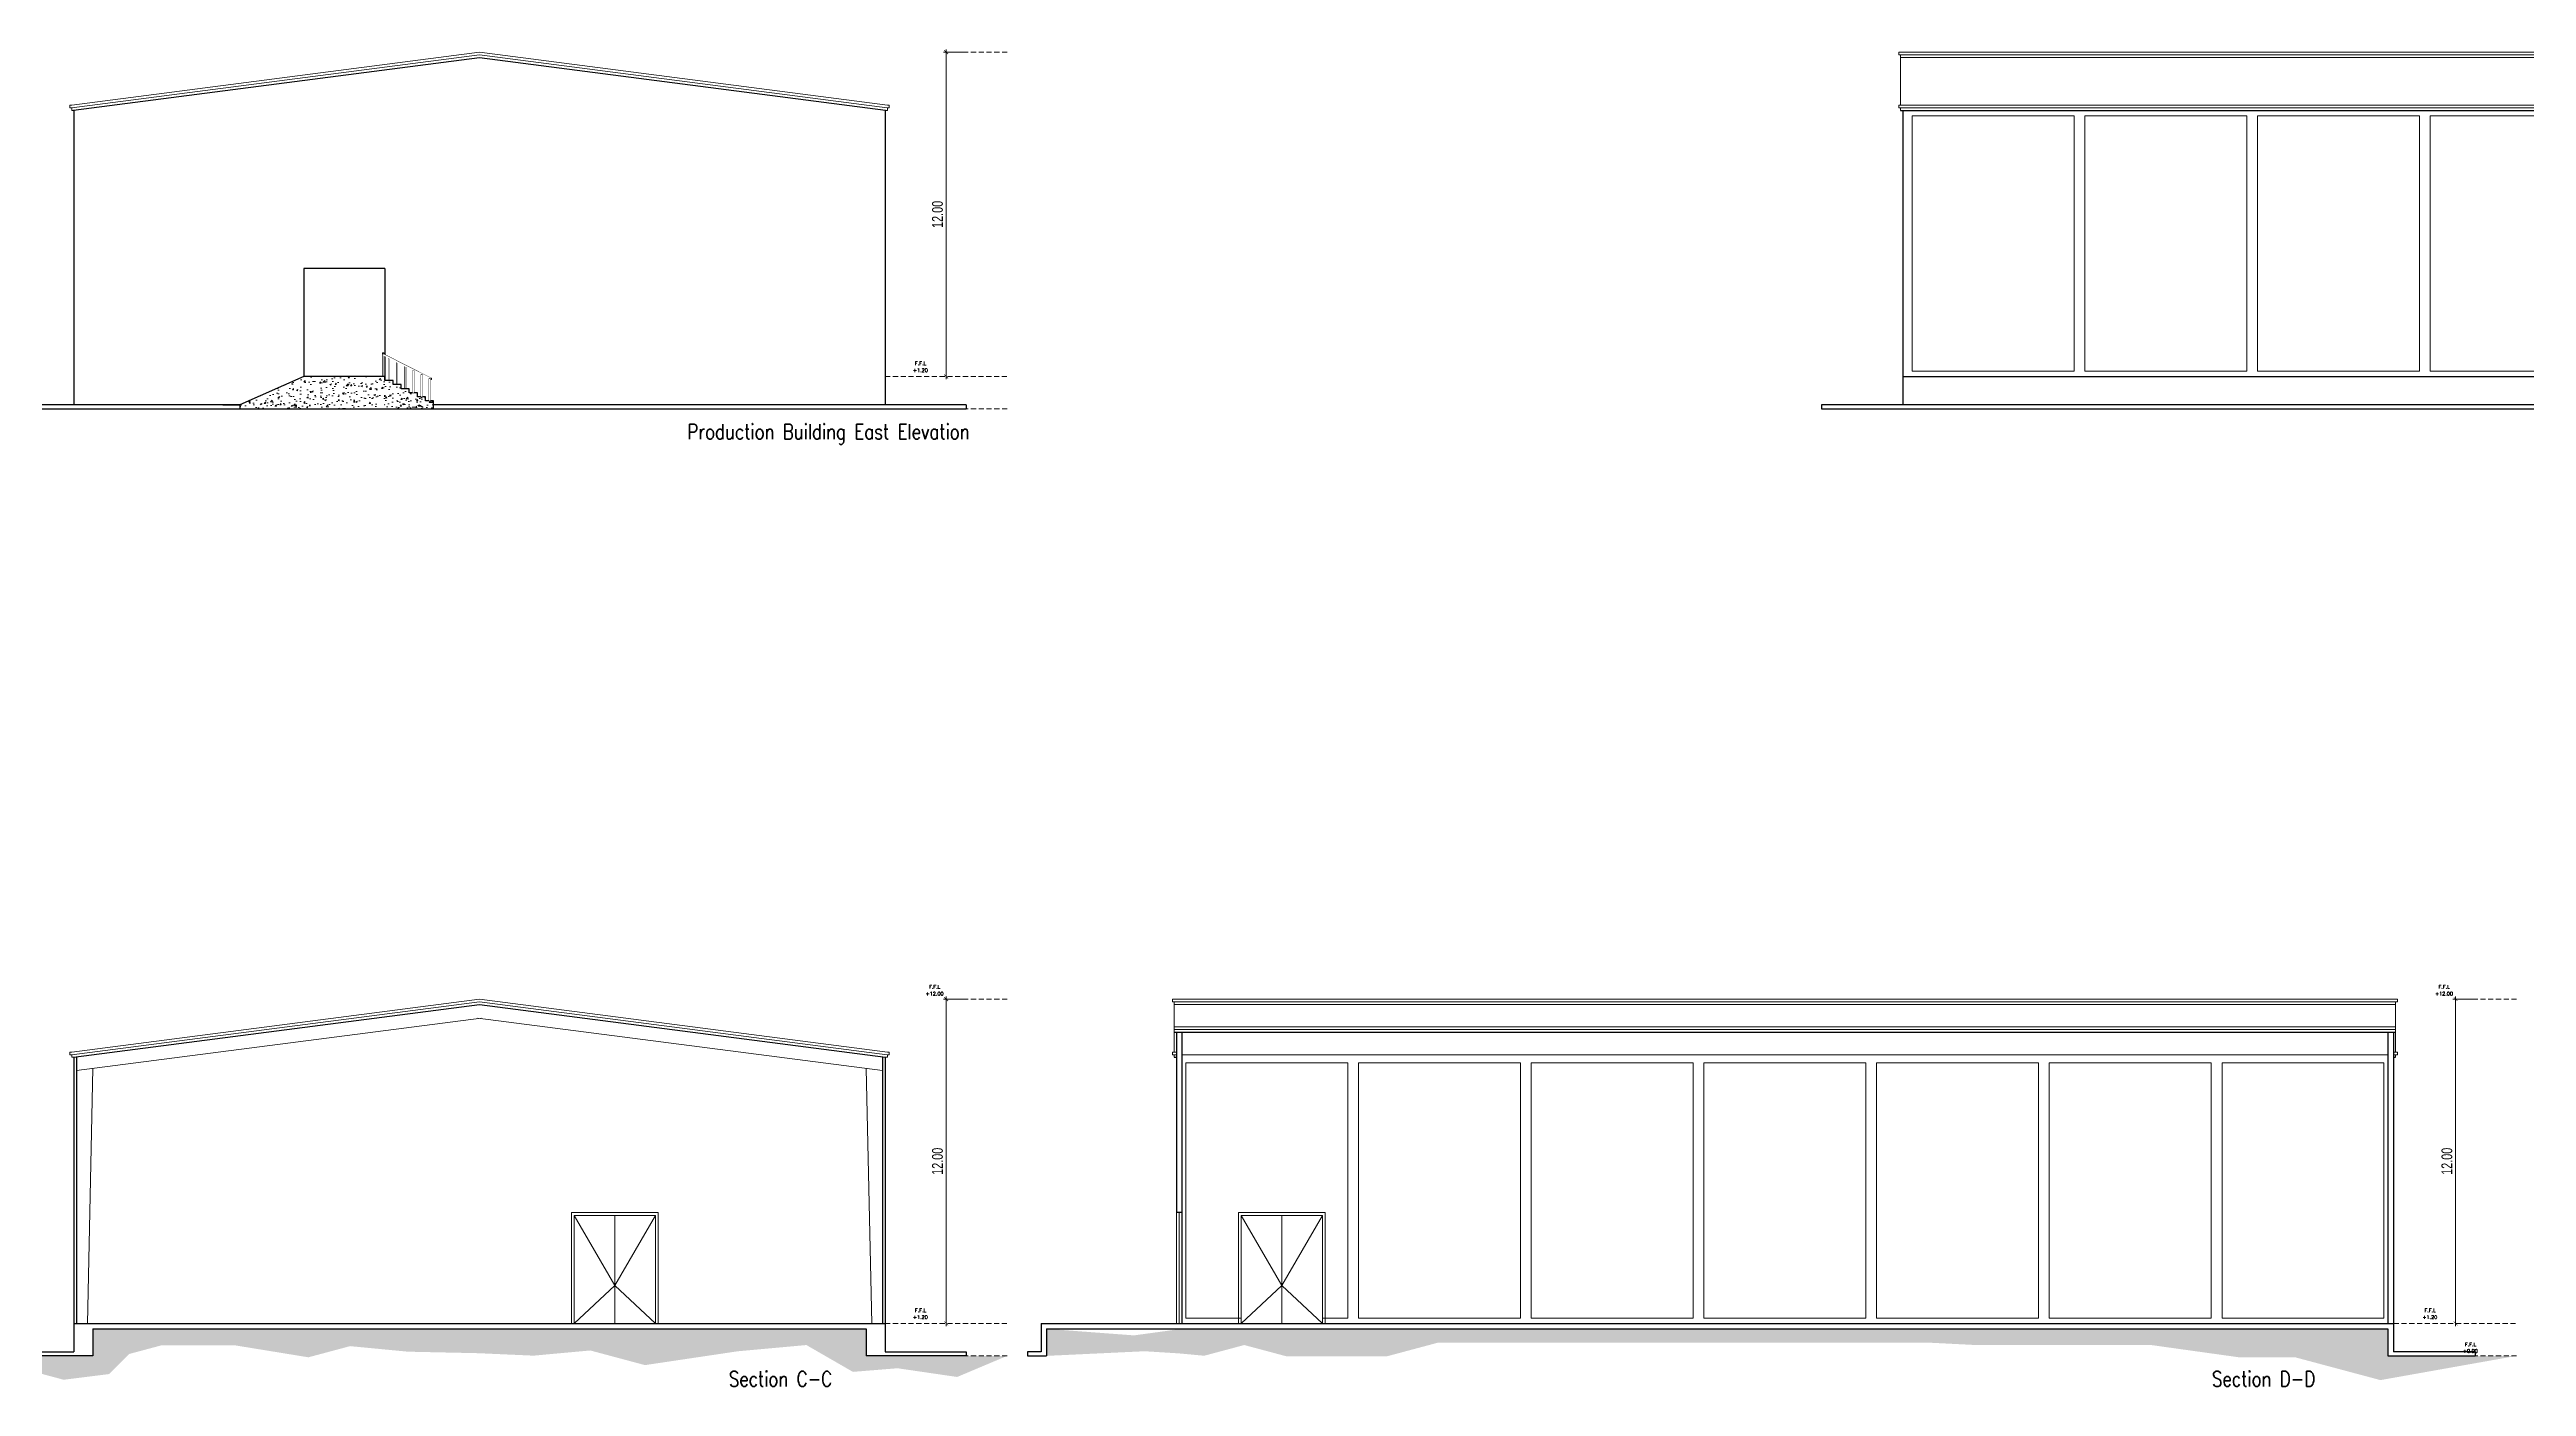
# Model space of a CAD drawing. Header units: millimetres. Extents: x -401 to 2889, y -234 to 146.
# Drawn here: x -353.5 to -261.9, y -234.4 to -184.9 of the extents above; entities that cross this region are included whole.
import ezdxf

# ---------------------------------------------------------------- set-up
doc = ezdxf.new("R2010")
doc.units = ezdxf.units.MM
doc.header["$LTSCALE"] = 3
doc.header["$MEASUREMENT"] = 0
doc.set_wipeout_variables(frame=1)
for name, pattern in [('CACHE2', [0.1875, 0.125, -0.0625]), ('CONTINU', [0]), ('HIDDEN2', [0.1875, 0.125, -0.0625])]:
    doc.linetypes.add(name, pattern=pattern)
doc.layers.get('0').update_dxf_attribs({"color": 3, "lineweight": 9})
for name, color, linetype, lineweight in [('Drw - Arch - brick (0.30)', 30, 'CONTINU', 30), ('Drw - Arch - Hidden (0.15)', 6, 'CACHE2', 15), ('FIXTURES', 251, 'Continuous', 5), ('HANDRAIL', 37, 'Continuous', 15), ('HATCH', 253, 'Continuous', 0), ('hatch 2', 251, 'Continuous', 0), ('text', 7, 'Continuous', 0)]:
    doc.layers.add(name, color=color, linetype=linetype, lineweight=lineweight)
doc.styles.add('Drwazah english', font='sosa.shx', dxfattribs={"width": 0.75})
doc.styles.add('SIMPLEX8', font='simplex.shx', dxfattribs={"height": 8})
doc.styles.get("Standard").update_dxf_attribs({"font": 'simplex.shx', "width": 0.8})
doc.dimstyles.new('Arch 1-200m', dxfattribs={"dimscale": 2, "dimtxt": 0.2, "dimasz": 0.07, "dimexe": 0.05, "dimexo": 0.05, "dimgap": 0.03, "dimtad": 1, "dimzin": 1, "dimdsep": 46, "dimtxsty": 'Drwazah english', "dimblk": 'ARCHTICK', "dimcen": 0, "dimdle": 0.05, "dimclrd": 16, "dimclre": 16, "dimclrt": 16, "dimaunit": 2, "dimazin": 0, "dimtfac": 1, "dimtmove": 0, "dimatfit": 0, "dimldrblk": 'ARCHTICK', "dimfxl": 0.18, "dimtolj": 1, "dimtzin": 0, "dimlwd": 0, "dimlwe": 9, "dimarcsym": 2})
pattern_1 = [(50, (-60.9068, -48.88745), (0.57380815, -0.0502017), [0.06, -0.66]), (355, (-60.9068, -48.88745), (-0.1110011, 0.6017537), [0.048, -0.528]), (100.45144, (-60.859, -48.89164), (0.4628071, 0.551552), [0.0509922, -0.5609137]), (46.1842, (-60.9068, -48.72745), (0.853793, -0.1324154), [0.09, -0.99]), (96.63564, (-60.8356, -48.7385), (0.7477296, 0.7792949), [0.0764883, -0.841371]), (351.18416, (-60.9068, -48.72745), (0.7477296, 0.779295), [0.072, -0.792]), (21, (-60.8268, -48.76745), (0.47752564, -0.3220951), [0.06, -0.66]), (326, (-60.8268, -48.76745), (0.1946523, 0.58012), [0.048, -0.528]), (71.45144, (-60.787, -48.7943), (0.6721779, 0.2580249), [0.0509922, -0.5609137]), (37.5, (-60.9068, -48.88745), (0.00972788, 0.26631508), [0, -0.5216, 0, -0.536, 0, -0.53]), (7.5, (-60.9068, -48.88745), (0.21045563, 0.31552937), [0, -0.3056, 0, -0.5096, 0, -0.202]), (327.5, (-61.0852, -48.88745), (0.42705795, -0.0180439), [0, -0.2, 0, -0.624, 0, -0.828]), (317.5, (-61.1652, -48.88745), (0.46654894, 0.080084), [0, -0.26, 0, -0.4144, 0, -0.588])]
pattern_2 = [(50, (0, 0), (0.7172602, -0.0627521), [0.075, -0.825]), (355, (0, 0), (-0.1387513, 0.7521921), [0.06, -0.66]), (100.45144, (0.0598, -0.0052), (0.5785088, 0.68944), [0.0637402, -0.7011421]), (46.1842, (0, 0.2), (1.0672413, -0.1655193), [0.1125, -1.2375]), (96.63564, (0.0889, 0.1862), (0.934662, 0.9741186), [0.0956103, -1.0517138]), (351.18416, (0, 0.2), (0.934662, 0.9741186), [0.09, -0.99]), (21, (0.1, 0.15), (0.59690705, -0.4026189), [0.075, -0.825]), (326, (0.1, 0.15), (0.2433153, 0.72515), [0.06, -0.66]), (71.45144, (0.14974, 0.11645), (0.8402224, 0.3225312), [0.0637402, -0.7011421]), (37.5, (0, 0), (0.01215986, 0.33289385), [0, -0.652, 0, -0.67, 0, -0.6625]), (7.5, (0, 0), (0.26306954, 0.3944117), [0, -0.382, 0, -0.637, 0, -0.2525]), (327.5, (-0.223, 0), (0.53382244, -0.02255487), [0, -0.25, 0, -0.78, 0, -1.035]), (317.5, (-0.323, 0), (0.58318617, 0.100105), [0, -0.325, 0, -0.518, 0, -0.735])]

# ---------------------------------------------------------------- blocks, each defined once
blk = doc.blocks.new('_ArchTick')
at = {"color": 0, "linetype": 'ByBlock', "const_width": 0.15}
blk.add_lwpolyline([(-0.5, -0.5), (0.5, 0.5)], dxfattribs=at)
blk = doc.blocks.new('*D361')
at = {"layer": 'Defpoints', "color": 0, "transparency": 16777216}
for p in [(-319.543, -185.046), (-320.376, -197.046), (-320.374, -197.046)]:
    blk.add_point(p, dxfattribs=at)
at = {"layer": 'Drw - Arch - brick (0.30)', "color": 16, "lineweight": 0, "transparency": 16777216}
blk.add_line((-320.374, -184.946), (-320.374, -197.146), dxfattribs=at)
at = {"layer": 'Drw - Arch - brick (0.30)', "color": 16, "lineweight": 9, "transparency": 16777216}
for p, q in [((-319.643, -185.046), (-320.474, -185.046)), ((-320.276, -197.046), (-320.274, -197.046))]:
    blk.add_line(p, q, dxfattribs=at)
at = {"layer": 'Drw - Arch - brick (0.30)', "color": 16, "lineweight": 0, "transparency": 16777216, "xscale": 0.14, "yscale": 0.14, "zscale": 0.14}
for p, rotation in [((-320.374, -185.046), 90), ((-320.374, -197.046), 270)]:
    blk.add_blockref('_ArchTick', p, dxfattribs=dict(at, rotation=rotation))
at = {"layer": 'Drw - Arch - brick (0.30)', "color": 16, "transparency": 16777216, "insert": (-320.695, -191.046), "char_height": 0.4, "attachment_point": 5, "rotation": 90, "style": 'Drwazah english'}
blk.add_mtext('\\A1;12.00', dxfattribs=at)
blk = doc.blocks.new('*D369')
at = {"layer": 'Defpoints', "color": 0, "transparency": 16777216}
for p in [(-263.729, -220.085), (-264.562, -232.085), (-264.559, -232.085)]:
    blk.add_point(p, dxfattribs=at)
at = {"layer": 'Drw - Arch - brick (0.30)', "color": 16, "lineweight": 9, "transparency": 16777216}
for p, q in [((-263.829, -220.085), (-264.659, -220.085)), ((-264.462, -232.085), (-264.459, -232.085))]:
    blk.add_line(p, q, dxfattribs=at)
at = {"layer": 'Drw - Arch - brick (0.30)', "color": 16, "lineweight": 0, "transparency": 16777216}
blk.add_line((-264.559, -219.985), (-264.559, -232.185), dxfattribs=at)
at = {"layer": 'Drw - Arch - brick (0.30)', "color": 16, "lineweight": 0, "transparency": 16777216, "xscale": 0.14, "yscale": 0.14, "zscale": 0.14}
for p, rotation in [((-264.559, -220.085), 90), ((-264.559, -232.085), 270)]:
    blk.add_blockref('_ArchTick', p, dxfattribs=dict(at, rotation=rotation))
at = {"layer": 'Drw - Arch - brick (0.30)', "color": 16, "transparency": 16777216, "insert": (-264.881, -226.085), "char_height": 0.4, "attachment_point": 5, "rotation": 90, "style": 'Drwazah english'}
blk.add_mtext('\\A1;12.00', dxfattribs=at)
blk = doc.blocks.new('*D370')
at = {"layer": 'Defpoints', "color": 0, "transparency": 16777216}
for p in [(-319.543, -220.085), (-320.376, -232.085), (-320.374, -232.085)]:
    blk.add_point(p, dxfattribs=at)
at = {"layer": 'Drw - Arch - brick (0.30)', "color": 16, "lineweight": 9, "transparency": 16777216}
for p, q in [((-319.643, -220.085), (-320.474, -220.085)), ((-320.276, -232.085), (-320.274, -232.085))]:
    blk.add_line(p, q, dxfattribs=at)
at = {"layer": 'Drw - Arch - brick (0.30)', "color": 16, "lineweight": 0, "transparency": 16777216}
blk.add_line((-320.374, -219.985), (-320.374, -232.185), dxfattribs=at)
at = {"layer": 'Drw - Arch - brick (0.30)', "color": 16, "lineweight": 0, "transparency": 16777216, "xscale": 0.14, "yscale": 0.14, "zscale": 0.14}
for p, rotation in [((-320.374, -220.085), 90), ((-320.374, -232.085), 270)]:
    blk.add_blockref('_ArchTick', p, dxfattribs=dict(at, rotation=rotation))
at = {"layer": 'Drw - Arch - brick (0.30)', "color": 16, "transparency": 16777216, "insert": (-320.695, -226.085), "char_height": 0.4, "attachment_point": 5, "rotation": 90, "style": 'Drwazah english'}
blk.add_mtext('\\A1;12.00', dxfattribs=at)

msp = doc.modelspace()

# ---------------------------------------------------------------- hatches: boundary and pattern name
at = {"layer": 'FIXTURES'}
h = msp.add_hatch(dxfattribs=at)
h.set_pattern_fill('AR-CONC', color=256, scale=0.1)
h.set_pattern_definition(pattern_2)
h.paths.add_polyline_path([(-325.545, -232.884), (-324.333, -233.583), (-323.824, -233.877), (-322.176, -233.743), (-319.969, -234.066), (-318.12, -233.285), (-319.809, -233.285), (-323.329, -233.285), (-323.329, -232.285), (-351.929, -232.285), (-351.929, -233.285), (-355.627, -233.285), (-357.226, -233.285), (-355.388, -233.789), (-354.423, -233.789), (-353.006, -234.169), (-351.321, -233.957), (-350.577, -233.213), (-349.369, -232.889), (-346.711, -232.889), (-343.958, -233.338), (-342.417, -232.925), (-340.278, -233.13), (-337.688, -233.186), (-335.633, -233.277), (-333.535, -233.085), (-331.512, -233.627), (-328.073, -233.114)])
h = msp.add_hatch(dxfattribs=at)
h.set_pattern_fill('AR-CONC', color=256, scale=0.1)
h.set_pattern_definition(pattern_2)
h.paths.add_polyline_path([(-267.062, -232.285), (-311.662, -232.285), (-313.429, -232.527), (-316.662, -232.285), (-316.662, -233.285), (-313.036, -233.114), (-311.773, -233.193), (-310.833, -233.28), (-309.354, -232.884), (-307.783, -233.304), (-304.087, -233.304), (-302.204, -232.8), (-298.019, -232.8), (-295.219, -232.8), (-291.657, -232.791), (-284.132, -232.791), (-282.387, -232.88), (-275.847, -232.88), (-272.554, -233.34), (-270.486, -233.34), (-267.34, -234.182), (-262.306, -233.285), (-263.995, -233.285), (-267.062, -233.285)])
at = {"layer": 'hatch 2', "linetype": 'Continuous', "ltscale": 0.01}
h = msp.add_hatch(dxfattribs=at)
h.set_pattern_fill('AR-CONC', color=256, scale=0.08)
h.set_pattern_definition(pattern_1)
h.paths.add_polyline_path([(-345.66, -197.724), (-345.429, -197.622), (-345.297, -197.563), (-345.103, -197.478), (-344.989, -197.427), (-344.797, -197.342), (-344.474, -197.199), (-344.378, -197.156), (-344.301, -197.122), (-344.129, -197.046), (-344.129, -198.246), (-346.499, -198.246), (-346.499, -198.096), (-345.96, -197.857)])
h = msp.add_hatch(dxfattribs=at)
h.set_pattern_fill('AR-CONC', color=256, scale=0.08)
h.set_pattern_definition([(50, (0, 0), (0.57380815, -0.0502017), [0.06, -0.66]), (355, (0, 0), (-0.1110011, 0.6017537), [0.048, -0.528]), (100.45144, (0.0478, -0.0042), (0.4628071, 0.551552), [0.05099215, -0.5609137]), (46.1842, (0, 0.16), (0.8537931, -0.1324154), [0.09, -0.99]), (96.63564, (0.07115, 0.149), (0.7477296, 0.7792949), [0.0764883, -0.841371]), (351.18416, (0, 0.16), (0.7477296, 0.7792949), [0.072, -0.792]), (21, (0.08, 0.12), (0.47752564, -0.3220951), [0.06, -0.66]), (326, (0.08, 0.12), (0.1946523, 0.58012), [0.048, -0.528]), (71.45144, (0.1198, 0.09316), (0.6721779, 0.2580249), [0.05099215, -0.5609137]), (37.5, (0, 0), (0.00972788, 0.26631508), [0, -0.5216, 0, -0.536, 0, -0.53]), (7.5, (0, 0), (0.21045563, 0.31552937), [0, -0.3056, 0, -0.5096, 0, -0.202]), (327.5, (-0.1784, 0), (0.42705795, -0.0180439), [0, -0.2, 0, -0.624, 0, -0.828]), (317.5, (-0.2584, 0), (0.46654894, 0.080084), [0, -0.26, 0, -0.4144, 0, -0.588])])
h.paths.add_polyline_path([(-341.129, -197.046), (-344.129, -197.046), (-344.129, -197.196), (-344.129, -198.096), (-341.129, -198.096)])
h.paths.add_polyline_path([(-339.329, -198.096), (-345.929, -198.096), (-345.929, -198.246), (-339.329, -198.246)])
h = msp.add_hatch(dxfattribs=at)
h.set_pattern_fill('AR-CONC', color=256, scale=0.08)
h.set_pattern_definition(pattern_1)
h.paths.add_polyline_path([(-339.629, -197.796), (-339.929, -197.796), (-339.929, -197.646), (-340.229, -197.646), (-340.229, -197.496), (-340.529, -197.496), (-340.529, -197.346), (-340.829, -197.346), (-340.829, -197.196), (-341.129, -197.196), (-341.129, -198.246), (-339.329, -198.246), (-339.329, -197.946), (-339.629, -197.946)])

# ---------------------------------------------------------------- linework, layer by layer
at = {"layer": 'Drw - Arch - brick (0.30)'}
for p, q in [((-337.629, -185.249), (-352.642, -187.197)), ((-322.615, -187.197), (-337.629, -185.249)), ((-352.629, -187.195), (-352.629, -198.096)), ((-322.629, -187.195), (-322.629, -198.096)), ((-285.083, -187.197), (-239.925, -187.197)), ((-285.004, -187.197), (-285.004, -198.096)), ((-344.129, -193.046), (-344.129, -197.046)), ((-341.129, -193.046), (-344.129, -193.046)), ((-341.129, -193.046), (-341.129, -197.046)), ((-344.129, -197.046), (-346.499, -198.096)), ((-341.129, -197.046), (-341.129, -197.196)), ((-285.004, -197.046), (-240.004, -197.046)), ((-346.499, -198.096), (-355.627, -198.096)), ((-355.627, -198.246), (-319.631, -198.246)), ((-347.127, -198.096), (-346.499, -198.096)), ((-346.499, -198.096), (-346.499, -198.246)), ((-319.631, -198.096), (-339.329, -198.096)), ((-319.631, -198.096), (-319.631, -198.246)), ((-288.002, -198.096), (-288.002, -198.246)), ((-233.258, -198.096), (-288.002, -198.096)), ((-288.002, -198.246), (-233.258, -198.246)), ((-352.642, -222.236), (-337.629, -220.288)), ((-337.629, -220.288), (-322.615, -222.236)), ((-266.783, -221.315), (-311.942, -221.315)), ((-311.862, -221.315), (-311.862, -227.985)), ((-311.662, -221.315), (-311.662, -227.985)), ((-267.062, -221.315), (-267.062, -232.085)), ((-266.862, -221.315), (-266.862, -233.135)), ((-352.629, -222.235), (-352.629, -233.135)), ((-352.529, -222.235), (-352.529, -232.085)), ((-322.729, -222.235), (-322.729, -232.085)), ((-322.629, -222.235), (-322.629, -233.135)), ((-311.942, -222.236), (-311.862, -222.236)), ((-266.862, -222.236), (-266.783, -222.236)), ((-311.662, -227.985), (-311.862, -227.985)), ((-311.662, -227.985), (-311.662, -232.085)), ((-352.629, -232.085), (-322.629, -232.085)), ((-351.929, -232.285), (-351.929, -233.285)), ((-351.929, -232.285), (-323.329, -232.285)), ((-323.329, -232.285), (-323.329, -233.285)), ((-316.862, -232.085), (-266.862, -232.085)), ((-316.862, -232.085), (-316.862, -233.135)), ((-316.662, -232.285), (-267.062, -232.285)), ((-316.662, -232.285), (-316.662, -233.285)), ((-267.062, -232.285), (-267.062, -233.285)), ((-355.627, -233.135), (-352.629, -233.135)), ((-351.929, -233.285), (-355.627, -233.285)), ((-319.631, -233.285), (-323.329, -233.285)), ((-322.629, -233.135), (-319.631, -233.135)), ((-319.631, -233.135), (-319.631, -233.285)), ((-317.362, -233.135), (-317.362, -233.285)), ((-316.862, -233.135), (-317.362, -233.135)), ((-317.362, -233.285), (-316.662, -233.285)), ((-267.062, -233.285), (-263.839, -233.285)), ((-263.839, -233.135), (-266.862, -233.135)), ((-263.839, -233.135), (-263.839, -233.285))]:
    msp.add_line(p, q, dxfattribs=at)
at = {"layer": 'Drw - Arch - Hidden (0.15)', "linetype": 'HIDDEN2', "ltscale": 0.5}
for p, q in [((-318.12, -185.046), (-319.809, -185.046)), ((-322.629, -197.046), (-318.12, -197.046)), ((-318.12, -198.246), (-319.809, -198.246)), ((-318.12, -220.085), (-319.809, -220.085)), ((-262.306, -220.085), (-263.995, -220.085)), ((-322.629, -232.085), (-318.12, -232.085)), ((-270.585, -232.085), (-262.306, -232.085)), ((-318.12, -233.285), (-319.809, -233.285)), ((-262.306, -233.285), (-263.995, -233.285))]:
    msp.add_line(p, q, dxfattribs=at)
at = {"layer": 'FIXTURES'}
for p, q in [((-337.629, -185.046), (-352.708, -187.003)), ((-337.629, -185.147), (-352.702, -187.103)), ((-322.549, -187.003), (-337.629, -185.046)), ((-322.556, -187.103), (-337.629, -185.147)), ((-239.854, -185.046), (-285.154, -185.046)), ((-239.854, -185.146), (-285.154, -185.146)), ((-239.925, -185.247), (-285.083, -185.247)), ((-352.708, -187.003), (-352.778, -187.003)), ((-352.778, -187.103), (-352.702, -187.103)), ((-352.708, -187.197), (-352.642, -187.197)), ((-322.549, -187.197), (-322.615, -187.197)), ((-322.479, -187.103), (-322.556, -187.103)), ((-322.479, -187.003), (-322.549, -187.003)), ((-352.708, -222.042), (-337.629, -220.085)), ((-352.702, -222.143), (-337.629, -220.187)), ((-337.629, -220.085), (-322.549, -222.042)), ((-337.629, -220.187), (-322.556, -222.143)), ((-266.712, -220.085), (-312.012, -220.085)), ((-266.712, -220.186), (-312.012, -220.186)), ((-266.783, -220.286), (-311.942, -220.286)), ((-352.529, -222.726), (-337.564, -220.784)), ((-337.693, -220.784), (-322.729, -222.726)), ((-266.783, -221.114), (-311.942, -221.114)), ((-266.783, -221.214), (-311.942, -221.214)), ((-352.778, -222.042), (-352.708, -222.042)), ((-352.778, -222.143), (-352.702, -222.143)), ((-352.708, -222.236), (-352.642, -222.236)), ((-322.549, -222.236), (-322.615, -222.236)), ((-322.479, -222.143), (-322.556, -222.143)), ((-322.549, -222.042), (-322.479, -222.042)), ((-352.129, -232.085), (-351.929, -222.648)), ((-323.129, -232.085), (-323.329, -222.648)), ((-334.229, -227.985), (-331.029, -227.985)), ((-334.229, -227.985), (-334.229, -232.085)), ((-331.029, -227.985), (-331.029, -232.085)), ((-311.862, -227.985), (-311.862, -232.085)), ((-311.762, -227.985), (-311.762, -232.085)), ((-309.565, -227.985), (-309.565, -232.085)), ((-309.565, -227.985), (-306.365, -227.985)), ((-306.365, -227.985), (-306.365, -232.085)), ((-334.129, -228.085), (-334.129, -232.085)), ((-334.129, -228.085), (-331.129, -228.085)), ((-334.129, -228.085), (-332.629, -230.683)), ((-332.629, -228.085), (-332.629, -232.085)), ((-331.129, -228.085), (-332.629, -230.683)), ((-331.129, -228.085), (-331.129, -232.085)), ((-309.465, -228.085), (-309.465, -232.085)), ((-309.465, -228.085), (-306.465, -228.085)), ((-309.465, -228.085), (-307.965, -230.683)), ((-307.965, -228.085), (-307.965, -232.085)), ((-306.465, -228.085), (-307.965, -230.683)), ((-306.465, -228.085), (-306.465, -232.085)), ((-332.629, -230.683), (-334.129, -232.085)), ((-332.629, -230.683), (-331.129, -232.085)), ((-307.965, -230.683), (-309.465, -232.085)), ((-307.965, -230.683), (-306.465, -232.085))]:
    msp.add_line(p, q, dxfattribs=at)
for points in [[(-278.668, -196.846), (-284.654, -196.846), (-284.654, -187.397), (-278.668, -187.397), (-278.668, -196.846)], [(-309.465, -231.885), (-311.512, -231.885), (-311.512, -222.436), (-305.526, -222.436), (-305.526, -231.885)], [(-305.526, -231.885), (-306.465, -231.885)]]:
    msp.add_lwpolyline(points, dxfattribs=at)
for points in [[(-278.268, -187.397), (-272.283, -187.397), (-272.283, -196.846), (-278.268, -196.846)], [(-271.883, -187.397), (-265.897, -187.397), (-265.897, -196.846), (-271.883, -196.846)], [(-265.497, -187.397), (-259.511, -187.397), (-259.511, -196.846), (-265.497, -196.846)], [(-305.126, -222.436), (-299.141, -222.436), (-299.141, -231.885), (-305.126, -231.885)], [(-298.741, -222.436), (-292.755, -222.436), (-292.755, -231.885), (-298.741, -231.885)], [(-292.355, -222.436), (-286.369, -222.436), (-286.369, -231.885), (-292.355, -231.885)], [(-285.969, -222.436), (-279.984, -222.436), (-279.984, -231.885), (-285.969, -231.885)], [(-279.584, -222.436), (-273.598, -222.436), (-273.598, -231.885), (-279.584, -231.885)], [(-273.198, -222.436), (-267.212, -222.436), (-267.212, -231.885), (-273.198, -231.885)]]:
    msp.add_lwpolyline(points, close=True, dxfattribs=at)
at = {"layer": 'HANDRAIL'}
msp.add_line((-339.419, -197.105), (-341.171, -196.223), dxfattribs=at)
for points in [[(-341.168, -196.223), (-341.223, -196.223), (-341.223, -196.175), (-341.168, -196.175)], [(-341.175, -197.046), (-341.217, -197.046), (-341.217, -196.223), (-341.175, -196.223)], [(-340.958, -197.196), (-341, -197.196), (-341, -196.373), (-340.958, -196.373)], [(-340.658, -197.346), (-340.7, -197.346), (-340.7, -196.523), (-340.658, -196.523)], [(-340.358, -197.496), (-340.4, -197.496), (-340.4, -196.673), (-340.358, -196.673)], [(-340.058, -197.646), (-340.1, -197.646), (-340.1, -196.823), (-340.058, -196.823)], [(-339.751, -197.796), (-339.793, -197.796), (-339.793, -196.973), (-339.751, -196.973)]]:
    msp.add_lwpolyline(points, close=True, dxfattribs=at)
msp.add_arc((-339.43, -197.127), 0.025, 242.21677, 62.21677, dxfattribs=at)
at = {"layer": 'HATCH', "color": 251}
for p, q in [((-285.154, -185.046), (-285.154, -185.146)), ((-285.083, -185.146), (-285.083, -187.003)), ((-352.778, -187.003), (-352.778, -187.103)), ((-352.708, -187.103), (-352.708, -187.197)), ((-322.549, -187.103), (-322.549, -187.197)), ((-322.479, -187.003), (-322.479, -187.103)), ((-285.154, -187.003), (-239.854, -187.003)), ((-285.154, -187.003), (-285.154, -187.103)), ((-285.154, -187.103), (-239.854, -187.103)), ((-285.083, -187.103), (-285.083, -187.197)), ((-312.012, -220.085), (-312.012, -220.186)), ((-311.942, -220.186), (-311.942, -222.042)), ((-266.783, -220.186), (-266.783, -222.042)), ((-266.712, -220.085), (-266.712, -220.186)), ((-352.778, -222.042), (-352.778, -222.143)), ((-352.708, -222.143), (-352.708, -222.236)), ((-322.549, -222.143), (-322.549, -222.236)), ((-322.479, -222.042), (-322.479, -222.143)), ((-312.012, -222.042), (-311.862, -222.042)), ((-312.012, -222.042), (-312.012, -222.143)), ((-312.012, -222.143), (-311.862, -222.143)), ((-311.942, -222.143), (-311.942, -222.236)), ((-311.662, -222.143), (-267.062, -222.143)), ((-266.862, -222.042), (-266.712, -222.042)), ((-266.862, -222.143), (-266.712, -222.143)), ((-266.783, -222.143), (-266.783, -222.236)), ((-266.712, -222.042), (-266.712, -222.143))]:
    msp.add_line(p, q, dxfattribs=at)

# ---------------------------------------------------------------- texts
at = {"layer": 'text', "color": 3, "style": 'SIMPLEX8'}
for s, p in [('+1.20', (-321.602, -196.881)), ('F.F.L', (-321.528, -196.623)), ('F.F.L', (-321.008, -219.696)), ('F.F.L', (-265.194, -219.696)), ('+12.00', (-321.134, -219.948)), ('+12.00', (-265.32, -219.948)), ('F.F.L', (-321.528, -231.663)), ('F.F.L', (-265.713, -231.663)), ('+1.20', (-321.602, -231.92)), ('+1.20', (-265.788, -231.92)), ('+0.00', (-264.289, -233.172)), ('F.F.L', (-264.216, -232.932))]:
    msp.add_text(s, height=0.1333, dxfattribs=at).set_placement(p)
at = {"layer": 'text', "char_height": 0.5625, "attachment_point": 1}
for s, insert in [('Production Building East Elevation', (-329.942, -198.806)), ('Section C-C', (-328.411, -233.856)), ('Section D-D', (-273.568, -233.856))]:
    msp.add_mtext_dynamic_manual_height_columns(s, width=23.1916, gutter_width=12.5, heights=[0], dxfattribs=dict(at, insert=insert))

# ---------------------------------------------------------------- dimensions: what is measured, and where the dimension line sits
at = {"layer": 'Drw - Arch - brick (0.30)'}
for base, p1, p2, picture, middle in [((-320.374, -197.046), (-319.543, -185.046), (-320.376, -197.046), '*D361', (-320.695, -191.046)), ((-320.374, -232.085), (-319.543, -220.085), (-320.376, -232.085), '*D370', (-320.695, -226.085)), ((-264.559, -232.085), (-263.729, -220.085), (-264.562, -232.085), '*D369', (-264.881, -226.085))]:
    dim = msp.add_linear_dim(base=base, p1=p1, p2=p2, angle=90, dimstyle='Arch 1-200m', override={"dimfxl": 0.1}, dxfattribs=at)
    dim.commit()
    dim.dimension.update_dxf_attribs({"geometry": picture, "text_midpoint": middle})

# ---------------------------------------------------------------- next in the draw order: wipeouts: each hides what was drawn before it
msp.add_wipeout([(-339.751, -196.973), (-339.793, -196.973), (-339.793, -197.796), (-339.751, -197.796)]).dxf.layer = 'HANDRAIL'

# ---------------------------------------------------------------- next in the draw order: wipeouts: each hides what was drawn before it
msp.add_wipeout([(-340.058, -196.823), (-340.1, -196.823), (-340.1, -197.646), (-340.058, -197.646)]).dxf.layer = 'HANDRAIL'

# ---------------------------------------------------------------- next in the draw order: wipeouts: each hides what was drawn before it
msp.add_wipeout([(-340.358, -196.673), (-340.4, -196.673), (-340.4, -197.496), (-340.358, -197.496)]).dxf.layer = 'HANDRAIL'

# ---------------------------------------------------------------- next in the draw order: wipeouts: each hides what was drawn before it
msp.add_wipeout([(-340.658, -196.523), (-340.7, -196.523), (-340.7, -197.346), (-340.658, -197.346)]).dxf.layer = 'HANDRAIL'

# ---------------------------------------------------------------- next in the draw order: wipeouts: each hides what was drawn before it
msp.add_wipeout([(-340.958, -196.373), (-341, -196.373), (-341, -197.196), (-340.958, -197.196)]).dxf.layer = 'HANDRAIL'

# ---------------------------------------------------------------- next in the draw order: wipeouts: each hides what was drawn before it
msp.add_wipeout([(-341.175, -196.223), (-341.217, -196.223), (-341.217, -197.046), (-341.175, -197.046)]).dxf.layer = 'HANDRAIL'

# ---------------------------------------------------------------- next in the draw order: wipeouts: each hides what was drawn before it
msp.add_wipeout([(-341.214, -196.257), (-339.451, -197.144), (-339.423, -197.152), (-339.41, -197.143), (-339.408, -197.139), (-339.405, -197.127), (-339.406, -197.118), (-339.41, -197.111), (-339.418, -197.105), (-341.171, -196.223)]).dxf.layer = 'HANDRAIL'

# ---------------------------------------------------------------- next in the draw order: linework, layer by layer
for p, q in [((-341.129, -197.046), (-344.129, -197.046)), ((-341.129, -197.196), (-341.129, -197.046)), ((-340.829, -197.196), (-341.129, -197.196)), ((-340.829, -197.346), (-340.829, -197.196)), ((-340.529, -197.346), (-340.829, -197.346)), ((-340.529, -197.496), (-340.529, -197.346)), ((-340.229, -197.496), (-340.529, -197.496)), ((-340.229, -197.646), (-340.229, -197.496))]:
    msp.add_line(p, q, dxfattribs=at)
at = {"layer": 'HANDRAIL'}
for points in [[(-340.058, -197.646), (-340.1, -197.646), (-340.1, -196.823), (-340.058, -196.823)], [(-339.451, -197.946), (-339.493, -197.946), (-339.493, -197.123), (-339.451, -197.123)]]:
    msp.add_lwpolyline(points, close=True, dxfattribs=at)

# ---------------------------------------------------------------- next in the draw order: wipeouts: each hides what was drawn before it
msp.add_wipeout([(-339.451, -197.123), (-339.493, -197.123), (-339.493, -197.946), (-339.451, -197.946)]).dxf.layer = 'HANDRAIL'

# ---------------------------------------------------------------- next in the draw order: linework, layer by layer
at = {"layer": 'Drw - Arch - brick (0.30)'}
for p, q in [((-339.929, -197.646), (-340.229, -197.646)), ((-339.929, -197.796), (-339.929, -197.646)), ((-339.629, -197.796), (-339.929, -197.796)), ((-339.629, -197.946), (-339.629, -197.796)), ((-339.329, -197.946), (-339.629, -197.946)), ((-339.329, -198.246), (-339.329, -197.946))]:
    msp.add_line(p, q, dxfattribs=at)
at = {"layer": 'HANDRAIL'}
msp.add_lwpolyline([(-339.751, -197.796), (-339.793, -197.796), (-339.793, -196.973), (-339.751, -196.973)], close=True, dxfattribs=at)
msp.add_arc((-339.43, -197.127), 0.025, 242.21677, 62.21677, dxfattribs=at)

# ---------------------------------------------------------------- next in the draw order: wipeouts: each hides what was drawn before it
msp.add_wipeout([(-339.751, -196.973), (-339.793, -196.973), (-339.793, -197.796), (-339.751, -197.796)]).dxf.layer = 'HANDRAIL'

# ---------------------------------------------------------------- next in the draw order: linework, layer by layer
msp.add_lwpolyline([(-339.451, -197.946), (-339.493, -197.946), (-339.493, -197.123), (-339.451, -197.123)], close=True, dxfattribs=at)

# ---------------------------------------------------------------- next in the draw order: wipeouts: each hides what was drawn before it
msp.add_wipeout([(-340.058, -196.823), (-340.1, -196.823), (-340.1, -197.646), (-340.058, -197.646)]).dxf.layer = 'HANDRAIL'

# ---------------------------------------------------------------- next in the draw order: wipeouts: each hides what was drawn before it
msp.add_wipeout([(-339.451, -197.123), (-339.493, -197.123), (-339.493, -197.946), (-339.451, -197.946)]).dxf.layer = 'HANDRAIL'

# ---------------------------------------------------------------- next in the draw order: linework, layer by layer
at = {"layer": 'Drw - Arch - brick (0.30)'}
msp.add_line((-338.131, -198.096), (-339.329, -198.096), dxfattribs=at)

doc.saveas('drawing.dxf')
